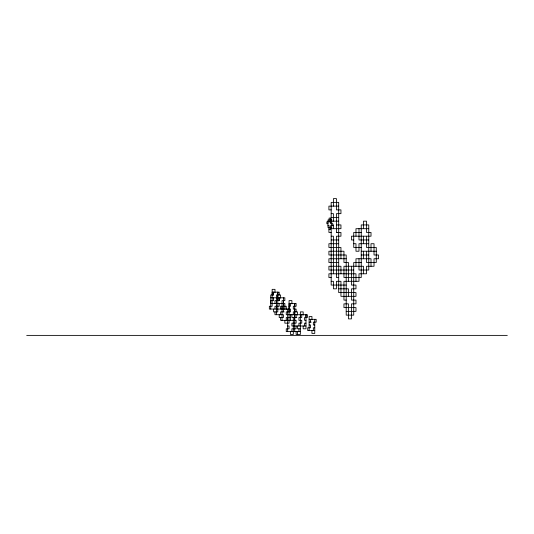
<?xml version="1.0" encoding="UTF-8"?>
<svg xmlns="http://www.w3.org/2000/svg" width="534" height="534" viewBox="0 0 534 534"><rect width="100%" height="100%" fill="white"/><g stroke="black" fill="none" stroke-linecap="round" stroke-linejoin="round"><path stroke-width="0.8" d="M273.575 294.982L273.575 292.158L273.575 294.982L270.751 294.982L270.751 309.073M276.392 309.073L276.392 306.256M276.392 303.432L276.392 300.615M279.209 300.615L279.209 297.798L279.209 300.615L274.983 300.615L274.983 303.432M282.032 309.073L282.032 306.256M283.441 306.256L283.441 297.798M287.666 320.347L287.666 317.53M289.074 311.889L289.074 300.615L291.898 300.615L291.898 303.839M294.715 320.754L294.715 309.073M294.715 306.256L294.715 303.432L294.715 331.621M300.348 317.53L300.348 311.889L303.172 311.889L303.172 315.113M305.989 317.53L305.989 314.713L305.989 328.804L303.172 328.804L303.172 325.987M338.689 206.131L328.917 206.131L328.917 209.889L331.173 209.889M331.173 213.647L333.43 213.647L333.43 221.169M331.173 217.405L338.689 217.405M331.173 221.169L338.689 221.169M331.727 221.85L326.841 221.85L326.841 223.733L327.969 223.733M336.433 224.927L340.946 224.927L340.946 228.686L331.173 228.686M327.969 225.608L329.098 225.608L329.098 229.366L330.599 229.366L330.599 225.608L332.856 225.608L332.856 223.733L330.599 223.733L330.599 218.092L329.098 218.092L329.098 221.85M368.76 228.686L355.978 228.686L355.978 236.202M333.43 206.131L333.43 198.615L336.433 198.615L336.433 209.889L340.946 209.889L340.946 213.647L336.433 213.647L336.433 232.444L338.689 232.444M331.173 232.444L328.917 232.444L328.917 228.686M336.433 232.444L340.946 232.444L340.946 236.202L336.433 236.202L336.433 277.54L338.689 277.54M361.238 232.444L353.722 232.444L353.722 247.476L361.238 247.476M331.173 236.202L333.43 236.202L333.43 273.782M331.173 239.96L338.689 239.96M353.722 239.96L351.465 239.96L351.465 236.202L371.01 236.202L371.01 232.444L366.504 232.444L366.504 221.169L363.494 221.169L363.494 228.686M368.76 239.96L358.988 239.96L358.988 228.686M338.689 243.718L328.917 243.718L328.917 247.476L340.946 247.476L340.946 258.75M353.722 243.718L355.978 243.718L355.978 251.234L358.988 251.234L358.988 243.718L368.76 243.718M361.238 251.234L376.276 251.234M361.238 254.992L368.76 254.992M346.206 258.75L328.917 258.75L328.917 262.508L338.689 262.508M361.238 262.508L353.722 262.508L353.722 315.127L346.206 315.127L346.206 254.992L328.917 254.992L328.917 251.234L343.949 251.234L343.949 262.508L348.462 262.508L348.462 281.305M353.722 270.024L328.917 270.024L328.917 266.266L340.946 266.266L340.946 273.782M331.173 277.54L328.917 277.54L328.917 273.782L355.978 273.782L355.978 281.305M331.173 281.305L333.43 281.305L333.43 288.821L336.433 288.821L336.433 281.305L340.946 281.305L340.946 296.337L355.978 296.337L355.978 292.579L338.689 292.579L338.689 202.373L331.173 202.373L331.173 220.629M346.206 285.063L331.173 285.063L331.173 227.07M338.689 288.821L348.462 288.821L348.462 296.337M270.751 297.798L284.849 297.798L284.849 300.615L282.032 300.615L282.032 320.347M346.206 300.095L343.949 300.095L343.949 281.305L358.988 281.305L358.988 273.782L366.504 273.782L366.504 266.266L374.02 266.266L374.02 258.75L378.533 258.75L378.533 254.992L374.02 254.992L374.02 243.718L371.01 243.718L371.01 251.234M289.074 306.256L290.483 306.256L290.483 303.432M346.206 311.369L355.978 311.369L355.978 307.611L343.949 307.611L343.949 303.853L348.462 303.853L348.462 318.885L351.465 318.885L351.465 303.853L355.978 303.853L355.978 300.095L351.465 300.095L351.465 288.821L355.978 288.821L355.978 285.063L351.465 285.063L351.465 266.266M284.141 311.889L280.617 311.889L280.617 314.713M290.483 317.53L286.257 317.53L286.257 320.347M296.831 317.53L291.898 317.53L291.898 314.713M309.126 319.332L316.168 319.332L316.168 322.149L313.351 322.149L313.351 324.972L314.76 324.972M305.989 320.347L304.58 320.347L304.58 317.53L307.397 317.53L307.397 314.713L286.257 314.713L286.257 311.889L290.483 311.889L290.483 309.073L269.343 309.073L269.343 306.256L272.16 306.256L272.16 289.341L274.983 289.341L274.983 292.565M309.126 322.149L311.235 322.149M305.989 323.17L304.58 323.17L304.58 325.987M309.126 324.972L310.534 324.972L310.534 327.789L307.717 327.789L307.717 330.606L314.76 330.606M287.666 325.987L289.074 325.987L289.074 328.804L286.257 328.804L286.257 331.621L300.348 331.621M305.989 325.987L291.898 325.987L291.898 323.17L296.123 323.17L296.123 320.347L280.617 320.347L280.617 317.53M314.76 327.789L313.351 327.789L313.351 330.606M300.348 328.804L297.531 328.804L297.531 325.987M26.7 335.385L507.3 335.385M371.01 266.266L371.01 258.75L355.978 258.75L355.978 266.266M366.504 236.202L366.504 247.476L376.276 247.476L376.276 262.508L366.504 262.508L366.504 251.234M363.494 236.202L363.494 243.718M363.494 251.234L363.494 258.75M363.494 273.782L363.494 266.266L343.949 266.266L343.949 277.54L361.238 277.54L361.238 224.927L368.76 224.927L368.76 270.024L358.988 270.024L358.988 258.75M333.43 224.927L333.43 228.686M314.76 319.332L314.76 333.423L311.943 333.423L311.943 330.606M311.943 319.733L311.943 316.515L309.126 316.515L309.126 330.606M310.534 319.332L310.534 322.149M301.763 314.713L301.763 317.53L298.94 317.53L298.94 320.347L301.763 320.347L301.763 323.17L298.94 323.17L298.94 325.987M300.348 314.713L300.348 334.444L296.123 334.444L296.123 331.621M298.94 328.804L298.94 331.621M297.531 315.113L297.531 311.889L293.306 311.889L293.306 314.713M297.531 331.621L297.531 334.444M296.123 311.889L296.123 309.073L293.306 309.073L293.306 306.256L296.123 306.256L296.123 303.432L289.074 303.432L289.074 323.17L284.849 323.17L284.849 320.347M296.123 314.713L296.123 317.53M296.123 325.987L296.123 328.804L291.898 328.804L291.898 331.621M293.306 317.53L293.306 334.444L290.483 334.444L290.483 331.621M290.483 314.713L290.483 320.754M287.666 309.073L287.666 331.621M286.257 309.473L286.257 306.256L280.617 306.256L280.617 309.073M284.849 309.473L284.849 303.432L270.751 303.432L270.751 300.615L273.575 300.615L273.575 297.798M283.441 300.615L283.441 311.889M280.617 298.199L280.617 294.982L276.392 294.982L276.392 314.713M279.209 294.982L279.209 292.158L272.16 292.158L272.16 294.982M279.209 303.432L279.209 306.256L274.983 306.256L274.983 309.073M279.209 314.713L279.209 317.53L283.441 317.53L283.441 314.713L274.983 314.713L274.983 311.889M277.8 300.615L277.8 292.158L277.8 311.889L273.575 311.889L273.575 309.073M331.727 219.975L327.969 219.975L327.969 227.491L331.727 227.491L331.727 219.975"/></g></svg>
